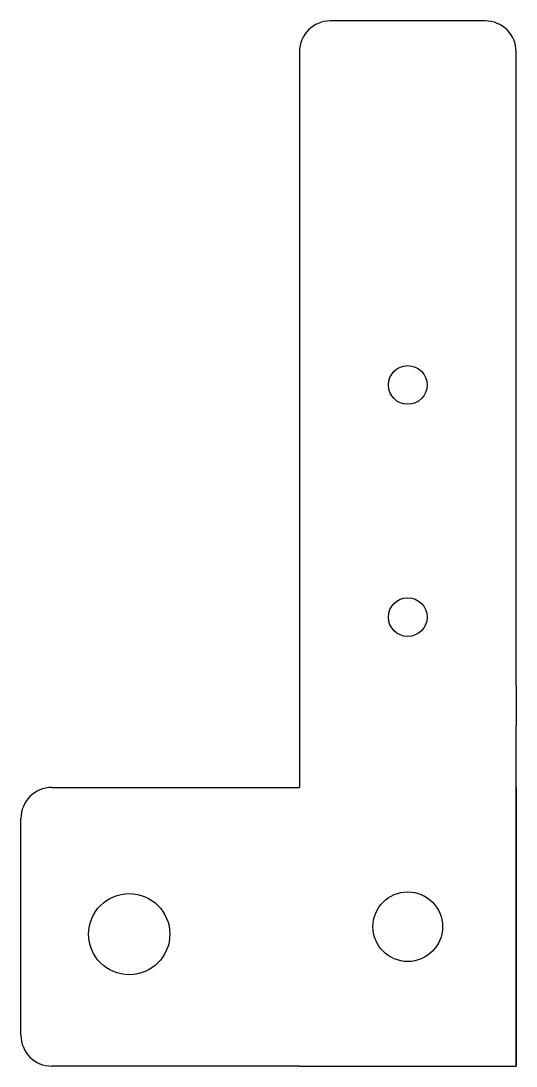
# Model space of a CAD drawing. Header units: millimetres. Extents: x -28.3 to 3.7, y -269.5 to -202.
import ezdxf

# ---------------------------------------------------------------- set-up
doc = ezdxf.new("R2010")
doc.units = ezdxf.units.MM

msp = doc.modelspace()

# ---------------------------------------------------------------- linework, layer by layer
for p, q in [((1.7, -201.977), (-8.3, -201.977)), ((-10.3, -203.977), (-10.3, -242.311)), ((3.7, -242.311), (3.7, -203.977)), ((-10.3, -242.311), (-10.3, -244.909)), ((3.7, -244.909), (3.7, -242.311)), ((-10.3, -244.909), (-10.3, -251.507)), ((3.7, -244.909), (3.7, -247.507)), ((3.7, -269.507), (3.7, -247.507)), ((-26.3, -251.507), (-10.3, -251.507)), ((3.7, -251.507), (3.7, -269.507)), ((-28.3, -267.507), (-28.3, -253.507)), ((-10.3, -269.507), (-26.3, -269.507)), ((-10.3, -269.507), (3.7, -269.507))]:
    msp.add_line(p, q)
for centre, radius in [((-3.3, -225.5), 1.25), ((-3.3, -240.5), 1.25), ((-21.3, -260.983), 2.625), ((-3.3, -260.5), 2.25)]:
    msp.add_circle(centre, radius)
for centre, start, end in [((-8.3, -203.977), 90, 180), ((1.7, -203.977), 0, 90), ((-26.3, -253.507), 90, 180), ((-26.3, -267.507), 180, 270)]:
    msp.add_arc(centre, 2, start, end)

doc.saveas('drawing.dxf')
